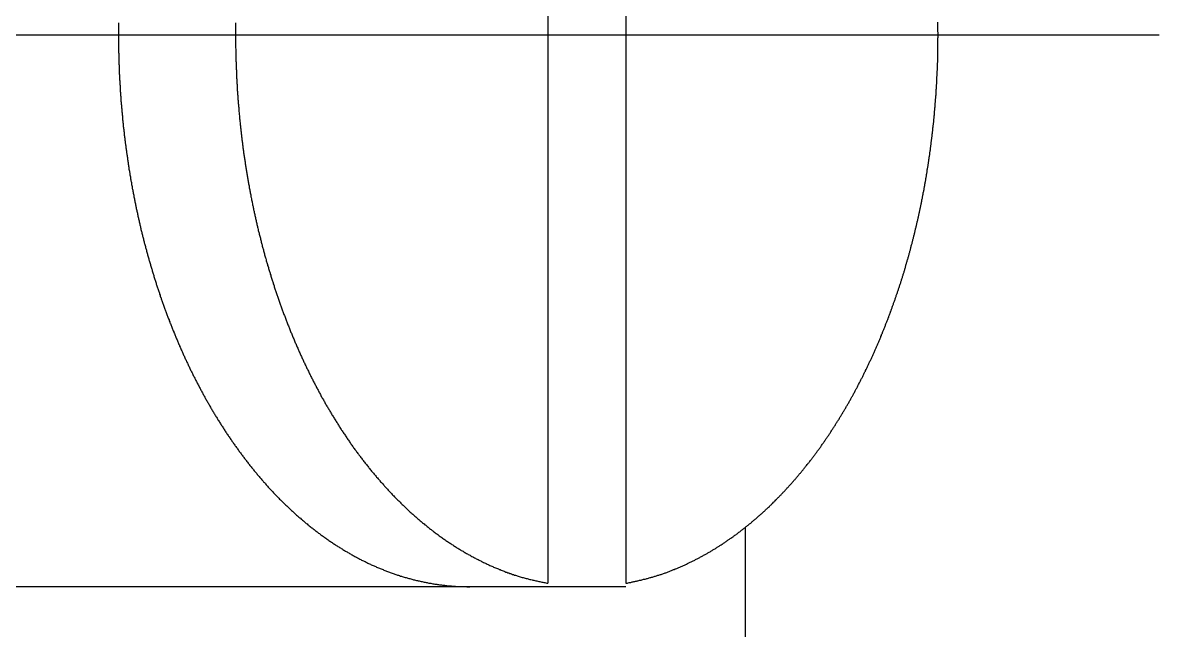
# Model space of a CAD drawing. Extents: x 10 to 127, y 10 to 351.
# Drawn here: x 110.76 to 119, y 205.24 to 209.64 of the extents above; entities that cross this region are included whole.
import ezdxf

# ---------------------------------------------------------------- set-up
doc = ezdxf.new("R2010")
doc.units = 0
doc.linetypes.add('CENTER', pattern=[50.8, 31.75, -6.35, 6.35, -6.35])
doc.layers.get('0').update_dxf_attribs({"linetype": 'CONTINUOUS'})
doc.layers.add('CENTER', color=1, linetype='CENTER')

msp = doc.modelspace()

# ---------------------------------------------------------------- linework, layer by layer
at = {"color": 7, "linetype": 'CONTINUOUS'}
for p, q in [((115.1339, 213.53), (115.1339, 209.555)), ((114.5682, 213.3606), (114.5682, 209.555)), ((114.5682, 209.555), (114.5682, 205.58)), ((115.1339, 209.555), (115.1339, 205.58)), ((116, 203.1997), (116, 205.9859)), ((115.1339, 205.555), (107.1942, 205.555)), ((115.1339, 205.58), (115.1339, 205.58)), ((115.1339, 205.58), (115.1339, 205.58))]:
    msp.add_line(p, q, dxfattribs=at)
at = {"color": 7}
for points in [[(111.458, 209.643, 0), (111.458, 209.636, 0), (111.458, 209.628, 0), (111.458, 209.621, 0), (111.457, 209.614, 0), (111.457, 209.606, 0), (111.457, 209.599, 0), (111.457, 209.592, 0), (111.457, 209.584, 0), (111.457, 209.577, 0), (111.457, 209.57, 0), (111.457, 209.562, 0), (111.457, 209.555, 0)], [(112.306, 209.643, 0), (112.306, 209.636, 0), (112.306, 209.628, 0), (112.306, 209.621, 0), (112.306, 209.614, 0), (112.306, 209.606, 0), (112.306, 209.599, 0), (112.306, 209.592, 0), (112.306, 209.584, 0), (112.306, 209.577, 0), (112.306, 209.57, 0), (112.306, 209.562, 0), (112.305, 209.555, 0)], [(117.397, 209.555, 0), (117.397, 209.561, 0), (117.397, 209.567, 0), (117.397, 209.572, 0), (117.396, 209.578, 0), (117.396, 209.584, 0), (117.396, 209.59, 0), (117.396, 209.596, 0), (117.396, 209.601, 0), (117.396, 209.607, 0), (117.396, 209.613, 0), (117.396, 209.619, 0), (117.396, 209.625, 0), (117.396, 209.631, 0), (117.396, 209.636, 0), (117.396, 209.642, 0), (117.396, 209.648, 0)], [(111.457, 209.555, 0), (111.457, 209.548, 0), (111.457, 209.541, 0), (111.457, 209.534, 0), (111.457, 209.527, 0), (111.457, 209.52, 0), (111.457, 209.513, 0), (111.457, 209.505, 0), (111.457, 209.498, 0), (111.458, 209.491, 0), (111.458, 209.484, 0), (111.458, 209.477, 0), (111.458, 209.47, 0), (111.458, 209.463, 0), (111.458, 209.456, 0), (111.458, 209.449, 0), (111.458, 209.442, 0), (111.458, 209.435, 0), (111.458, 209.428, 0), (111.459, 209.421, 0), (111.459, 209.413, 0), (111.459, 209.406, 0), (111.459, 209.399, 0), (111.459, 209.392, 0), (111.459, 209.385, 0), (111.459, 209.378, 0), (111.46, 209.371, 0), (111.46, 209.364, 0), (111.46, 209.357, 0), (111.46, 209.35, 0), (111.46, 209.343, 0), (111.461, 209.336, 0), (111.461, 209.329, 0), (111.461, 209.321, 0), (111.461, 209.314, 0), (111.462, 209.307, 0), (111.462, 209.3, 0), (111.462, 209.293, 0), (111.463, 209.286, 0), (111.463, 209.279, 0), (111.463, 209.272, 0), (111.464, 209.265, 0), (111.464, 209.258, 0), (111.464, 209.251, 0), (111.465, 209.244, 0), (111.465, 209.237, 0), (111.465, 209.23, 0), (111.466, 209.222, 0), (111.466, 209.215, 0), (111.467, 209.208, 0), (111.467, 209.201, 0), (111.467, 209.194, 0), (111.468, 209.187, 0), (111.468, 209.18, 0), (111.469, 209.173, 0), (111.469, 209.166, 0), (111.469, 209.159, 0), (111.47, 209.152, 0), (111.47, 209.145, 0), (111.471, 209.138, 0), (111.471, 209.131, 0), (111.472, 209.124, 0), (111.472, 209.116, 0), (111.473, 209.109, 0), (111.473, 209.102, 0), (111.474, 209.095, 0), (111.474, 209.088, 0), (111.475, 209.081, 0), (111.475, 209.074, 0), (111.476, 209.067, 0), (111.477, 209.06, 0), (111.477, 209.053, 0), (111.478, 209.046, 0), (111.478, 209.039, 0), (111.479, 209.032, 0), (111.479, 209.025, 0), (111.48, 209.018, 0), (111.481, 209.011, 0), (111.481, 209.004, 0), (111.482, 208.996, 0), (111.483, 208.989, 0), (111.483, 208.982, 0), (111.484, 208.975, 0), (111.485, 208.968, 0), (111.485, 208.961, 0), (111.486, 208.954, 0), (111.487, 208.947, 0), (111.487, 208.94, 0), (111.488, 208.933, 0), (111.489, 208.926, 0), (111.489, 208.919, 0), (111.49, 208.912, 0), (111.491, 208.905, 0), (111.492, 208.898, 0), (111.492, 208.891, 0), (111.493, 208.884, 0), (111.494, 208.877, 0), (111.495, 208.87, 0), (111.495, 208.863, 0), (111.496, 208.856, 0), (111.497, 208.849, 0), (111.498, 208.842, 0), (111.499, 208.834, 0), (111.499, 208.827, 0), (111.5, 208.82, 0), (111.501, 208.813, 0), (111.502, 208.806, 0), (111.503, 208.799, 0), (111.504, 208.792, 0), (111.505, 208.785, 0), (111.505, 208.778, 0), (111.506, 208.771, 0), (111.507, 208.764, 0), (111.508, 208.757, 0), (111.509, 208.75, 0), (111.51, 208.743, 0), (111.511, 208.736, 0), (111.512, 208.729, 0), (111.513, 208.722, 0), (111.514, 208.715, 0), (111.515, 208.708, 0), (111.516, 208.701, 0), (111.517, 208.694, 0), (111.518, 208.687, 0), (111.519, 208.68, 0), (111.52, 208.673, 0), (111.521, 208.666, 0), (111.522, 208.659, 0), (111.523, 208.652, 0), (111.524, 208.645, 0), (111.525, 208.638, 0), (111.526, 208.631, 0), (111.527, 208.624, 0), (111.528, 208.617, 0), (111.529, 208.61, 0), (111.53, 208.603, 0), (111.531, 208.596, 0), (111.532, 208.589, 0), (111.533, 208.582, 0), (111.535, 208.575, 0), (111.536, 208.568, 0), (111.537, 208.561, 0), (111.538, 208.554, 0), (111.539, 208.547, 0), (111.54, 208.54, 0), (111.541, 208.533, 0), (111.543, 208.526, 0), (111.544, 208.519, 0), (111.545, 208.512, 0), (111.546, 208.505, 0), (111.547, 208.498, 0), (111.549, 208.491, 0), (111.55, 208.484, 0), (111.551, 208.477, 0), (111.552, 208.47, 0), (111.554, 208.463, 0), (111.555, 208.456, 0), (111.556, 208.449, 0), (111.557, 208.442, 0), (111.559, 208.436, 0), (111.56, 208.429, 0), (111.561, 208.422, 0), (111.563, 208.415, 0), (111.564, 208.408, 0), (111.565, 208.401, 0), (111.567, 208.394, 0), (111.568, 208.387, 0), (111.569, 208.38, 0), (111.571, 208.373, 0), (111.572, 208.366, 0), (111.573, 208.359, 0), (111.575, 208.352, 0), (111.576, 208.345, 0), (111.578, 208.338, 0), (111.579, 208.331, 0), (111.58, 208.324, 0), (111.582, 208.317, 0), (111.583, 208.31, 0), (111.585, 208.304, 0), (111.586, 208.297, 0), (111.588, 208.29, 0), (111.589, 208.283, 0), (111.591, 208.276, 0), (111.592, 208.269, 0), (111.594, 208.262, 0), (111.595, 208.255, 0), (111.597, 208.248, 0), (111.598, 208.241, 0), (111.6, 208.234, 0), (111.601, 208.227, 0), (111.603, 208.221, 0), (111.604, 208.214, 0), (111.606, 208.207, 0), (111.607, 208.2, 0), (111.609, 208.193, 0), (111.611, 208.186, 0), (111.612, 208.179, 0), (111.614, 208.172, 0), (111.616, 208.165, 0), (111.617, 208.158, 0), (111.619, 208.152, 0), (111.62, 208.145, 0), (111.622, 208.138, 0), (111.624, 208.131, 0), (111.625, 208.124, 0), (111.627, 208.117, 0), (111.629, 208.11, 0), (111.63, 208.103, 0), (111.632, 208.097, 0), (111.634, 208.09, 0), (111.636, 208.083, 0), (111.637, 208.076, 0), (111.639, 208.069, 0), (111.641, 208.062, 0), (111.643, 208.055, 0), (111.644, 208.048, 0), (111.646, 208.042, 0), (111.648, 208.035, 0), (111.65, 208.028, 0), (111.652, 208.021, 0), (111.653, 208.014, 0), (111.655, 208.007, 0), (111.657, 208.001, 0), (111.659, 207.994, 0), (111.661, 207.987, 0), (111.663, 207.98, 0), (111.664, 207.973, 0), (111.666, 207.966, 0), (111.668, 207.96, 0), (111.67, 207.953, 0), (111.672, 207.946, 0), (111.674, 207.939, 0), (111.676, 207.932, 0), (111.678, 207.925, 0), (111.68, 207.919, 0), (111.682, 207.912, 0), (111.684, 207.905, 0), (111.686, 207.898, 0), (111.688, 207.891, 0), (111.689, 207.885, 0), (111.691, 207.878, 0), (111.693, 207.871, 0), (111.695, 207.864, 0), (111.698, 207.858, 0), (111.7, 207.851, 0), (111.702, 207.844, 0), (111.704, 207.837, 0), (111.706, 207.83, 0), (111.708, 207.824, 0), (111.71, 207.817, 0), (111.712, 207.81, 0), (111.714, 207.803, 0), (111.716, 207.797, 0), (111.718, 207.79, 0), (111.72, 207.783, 0), (111.722, 207.776, 0), (111.725, 207.77, 0), (111.727, 207.763, 0), (111.729, 207.756, 0), (111.731, 207.749, 0), (111.733, 207.743, 0), (111.735, 207.736, 0), (111.738, 207.729, 0), (111.74, 207.722, 0), (111.742, 207.716, 0), (111.744, 207.709, 0), (111.746, 207.702, 0), (111.749, 207.696, 0), (111.751, 207.689, 0), (111.753, 207.682, 0), (111.755, 207.675, 0), (111.758, 207.669, 0), (111.76, 207.662, 0), (111.762, 207.655, 0), (111.765, 207.649, 0), (111.767, 207.642, 0), (111.769, 207.635, 0), (111.772, 207.629, 0), (111.774, 207.622, 0), (111.776, 207.615, 0), (111.779, 207.608, 0), (111.781, 207.602, 0), (111.783, 207.595, 0), (111.786, 207.588, 0), (111.788, 207.582, 0), (111.791, 207.575, 0), (111.793, 207.568, 0), (111.795, 207.562, 0), (111.798, 207.555, 0), (111.8, 207.549, 0), (111.803, 207.542, 0), (111.805, 207.535, 0), (111.808, 207.529, 0), (111.81, 207.522, 0), (111.813, 207.515, 0), (111.815, 207.509, 0), (111.818, 207.502, 0), (111.82, 207.496, 0), (111.823, 207.489, 0), (111.825, 207.482, 0), (111.828, 207.476, 0), (111.83, 207.469, 0), (111.833, 207.463, 0), (111.836, 207.456, 0), (111.838, 207.449, 0), (111.841, 207.443, 0), (111.843, 207.436, 0), (111.846, 207.43, 0), (111.849, 207.423, 0), (111.851, 207.416, 0), (111.854, 207.41, 0), (111.857, 207.403, 0), (111.859, 207.397, 0), (111.862, 207.39, 0), (111.865, 207.384, 0), (111.867, 207.377, 0), (111.87, 207.371, 0), (111.873, 207.364, 0), (111.875, 207.357, 0), (111.878, 207.351, 0), (111.881, 207.344, 0), (111.884, 207.338, 0), (111.886, 207.331, 0), (111.889, 207.325, 0), (111.892, 207.318, 0), (111.895, 207.312, 0), (111.898, 207.305, 0), (111.9, 207.299, 0), (111.903, 207.292, 0), (111.906, 207.286, 0), (111.909, 207.279, 0), (111.912, 207.273, 0), (111.915, 207.266, 0), (111.918, 207.26, 0), (111.92, 207.254, 0), (111.923, 207.247, 0), (111.926, 207.241, 0), (111.929, 207.234, 0), (111.932, 207.228, 0), (111.935, 207.221, 0), (111.938, 207.215, 0), (111.941, 207.208, 0), (111.944, 207.202, 0), (111.947, 207.196, 0), (111.95, 207.189, 0), (111.953, 207.183, 0), (111.956, 207.176, 0), (111.959, 207.17, 0), (111.962, 207.164, 0), (111.965, 207.157, 0), (111.968, 207.151, 0), (111.971, 207.144, 0), (111.974, 207.138, 0), (111.977, 207.132, 0), (111.98, 207.125, 0), (111.984, 207.119, 0), (111.987, 207.112, 0), (111.99, 207.106, 0), (111.993, 207.1, 0), (111.996, 207.093, 0), (111.999, 207.087, 0), (112.002, 207.081, 0), (112.006, 207.074, 0), (112.009, 207.068, 0), (112.012, 207.062, 0), (112.015, 207.055, 0), (112.018, 207.049, 0), (112.022, 207.043, 0), (112.025, 207.037, 0), (112.028, 207.03, 0), (112.031, 207.024, 0), (112.035, 207.018, 0), (112.038, 207.011, 0), (112.041, 207.005, 0), (112.044, 206.999, 0), (112.048, 206.993, 0), (112.051, 206.986, 0), (112.054, 206.98, 0), (112.058, 206.974, 0), (112.061, 206.968, 0), (112.065, 206.961, 0), (112.068, 206.955, 0), (112.071, 206.949, 0), (112.075, 206.943, 0), (112.078, 206.937, 0), (112.082, 206.93, 0), (112.085, 206.924, 0), (112.088, 206.918, 0), (112.092, 206.912, 0), (112.095, 206.906, 0), (112.099, 206.9, 0), (112.102, 206.893, 0), (112.106, 206.887, 0), (112.109, 206.881, 0), (112.113, 206.875, 0), (112.116, 206.869, 0), (112.12, 206.863, 0), (112.123, 206.857, 0), (112.127, 206.85, 0), (112.131, 206.844, 0), (112.134, 206.838, 0), (112.138, 206.832, 0), (112.141, 206.826, 0), (112.145, 206.82, 0), (112.149, 206.814, 0), (112.152, 206.808, 0), (112.156, 206.802, 0), (112.16, 206.796, 0), (112.163, 206.79, 0), (112.167, 206.784, 0), (112.171, 206.778, 0), (112.174, 206.771, 0), (112.178, 206.765, 0), (112.182, 206.759, 0), (112.186, 206.753, 0), (112.189, 206.747, 0), (112.193, 206.741, 0), (112.197, 206.735, 0), (112.201, 206.729, 0), (112.204, 206.723, 0), (112.208, 206.718, 0), (112.212, 206.712, 0), (112.216, 206.706, 0), (112.22, 206.7, 0), (112.224, 206.694, 0), (112.228, 206.688, 0), (112.231, 206.682, 0), (112.235, 206.676, 0), (112.239, 206.67, 0), (112.243, 206.664, 0), (112.247, 206.658, 0), (112.251, 206.652, 0), (112.255, 206.647, 0), (112.259, 206.641, 0), (112.263, 206.635, 0), (112.267, 206.629, 0), (112.271, 206.623, 0), (112.275, 206.617, 0), (112.279, 206.611, 0), (112.283, 206.606, 0), (112.287, 206.6, 0), (112.291, 206.594, 0), (112.295, 206.588, 0), (112.299, 206.582, 0), (112.303, 206.577, 0), (112.307, 206.571, 0), (112.311, 206.565, 0), (112.316, 206.559, 0), (112.32, 206.554, 0), (112.324, 206.548, 0), (112.328, 206.542, 0), (112.332, 206.536, 0), (112.336, 206.531, 0), (112.341, 206.525, 0), (112.345, 206.519, 0), (112.349, 206.514, 0), (112.353, 206.508, 0), (112.358, 206.502, 0), (112.362, 206.497, 0), (112.366, 206.491, 0), (112.37, 206.485, 0), (112.375, 206.48, 0), (112.379, 206.474, 0), (112.383, 206.469, 0), (112.388, 206.463, 0), (112.392, 206.457, 0), (112.396, 206.452, 0), (112.401, 206.446, 0), (112.405, 206.441, 0), (112.41, 206.435, 0), (112.414, 206.43, 0), (112.418, 206.424, 0), (112.423, 206.418, 0), (112.427, 206.413, 0), (112.432, 206.407, 0), (112.436, 206.402, 0), (112.441, 206.396, 0), (112.445, 206.391, 0), (112.45, 206.386, 0), (112.454, 206.38, 0), (112.459, 206.375, 0), (112.463, 206.369, 0), (112.468, 206.364, 0), (112.472, 206.358, 0), (112.477, 206.353, 0), (112.481, 206.348, 0), (112.486, 206.342, 0), (112.491, 206.337, 0), (112.495, 206.331, 0), (112.5, 206.326, 0), (112.505, 206.321, 0), (112.509, 206.315, 0), (112.514, 206.31, 0), (112.519, 206.305, 0), (112.523, 206.3, 0), (112.528, 206.294, 0), (112.533, 206.289, 0), (112.538, 206.284, 0), (112.542, 206.278, 0), (112.547, 206.273, 0), (112.552, 206.268, 0), (112.557, 206.263, 0), (112.561, 206.258, 0), (112.566, 206.252, 0), (112.571, 206.247, 0), (112.576, 206.242, 0), (112.581, 206.237, 0), (112.586, 206.232, 0), (112.591, 206.227, 0), (112.595, 206.222, 0), (112.6, 206.216, 0), (112.605, 206.211, 0), (112.61, 206.206, 0), (112.615, 206.201, 0), (112.62, 206.196, 0), (112.625, 206.191, 0), (112.63, 206.186, 0), (112.635, 206.181, 0), (112.64, 206.176, 0), (112.645, 206.171, 0), (112.65, 206.166, 0), (112.655, 206.161, 0), (112.66, 206.156, 0), (112.665, 206.151, 0), (112.67, 206.146, 0), (112.676, 206.141, 0), (112.681, 206.137, 0), (112.686, 206.132, 0), (112.691, 206.127, 0), (112.696, 206.122, 0), (112.701, 206.117, 0), (112.706, 206.112, 0), (112.712, 206.107, 0), (112.717, 206.103, 0), (112.722, 206.098, 0), (112.727, 206.093, 0), (112.733, 206.088, 0), (112.738, 206.084, 0), (112.743, 206.079, 0), (112.748, 206.074, 0), (112.754, 206.069, 0), (112.759, 206.065, 0), (112.764, 206.06, 0), (112.77, 206.055, 0), (112.775, 206.051, 0), (112.78, 206.046, 0), (112.786, 206.042, 0), (112.791, 206.037, 0), (112.797, 206.032, 0), (112.802, 206.028, 0), (112.807, 206.023, 0), (112.813, 206.019, 0), (112.818, 206.014, 0), (112.824, 206.01, 0), (112.829, 206.005, 0), (112.835, 206.001, 0), (112.84, 205.996, 0), (112.846, 205.992, 0), (112.851, 205.987, 0), (112.857, 205.983, 0), (112.862, 205.979, 0), (112.868, 205.974, 0), (112.874, 205.97, 0), (112.879, 205.966, 0), (112.885, 205.961, 0), (112.89, 205.957, 0), (112.896, 205.953, 0), (112.902, 205.948, 0), (112.907, 205.944, 0), (112.913, 205.94, 0), (112.919, 205.936, 0), (112.924, 205.931, 0), (112.93, 205.927, 0), (112.936, 205.923, 0), (112.942, 205.919, 0), (112.947, 205.915, 0), (112.953, 205.911, 0), (112.959, 205.907, 0), (112.965, 205.903, 0), (112.97, 205.899, 0), (112.976, 205.894, 0), (112.982, 205.89, 0), (112.988, 205.886, 0), (112.994, 205.882, 0), (113, 205.878, 0), (113.006, 205.875, 0), (113.011, 205.871, 0), (113.017, 205.867, 0), (113.023, 205.863, 0), (113.029, 205.859, 0), (113.035, 205.855, 0), (113.041, 205.851, 0), (113.047, 205.847, 0), (113.053, 205.844, 0), (113.059, 205.84, 0), (113.065, 205.836, 0), (113.071, 205.832, 0), (113.077, 205.829, 0), (113.083, 205.825, 0), (113.089, 205.821, 0), (113.095, 205.818, 0), (113.101, 205.814, 0), (113.107, 205.81, 0), (113.114, 205.807, 0), (113.12, 205.803, 0), (113.126, 205.8, 0), (113.132, 205.796, 0), (113.138, 205.793, 0), (113.144, 205.789, 0), (113.15, 205.786, 0), (113.157, 205.782, 0), (113.163, 205.779, 0), (113.169, 205.775, 0), (113.175, 205.772, 0), (113.182, 205.769, 0), (113.188, 205.765, 0), (113.194, 205.762, 0), (113.2, 205.759, 0), (113.207, 205.756, 0), (113.213, 205.752, 0), (113.219, 205.749, 0), (113.226, 205.746, 0), (113.232, 205.743, 0), (113.238, 205.74, 0), (113.245, 205.737, 0), (113.251, 205.733, 0), (113.257, 205.73, 0), (113.264, 205.727, 0), (113.27, 205.724, 0), (113.277, 205.721, 0), (113.283, 205.718, 0), (113.289, 205.715, 0), (113.296, 205.712, 0), (113.302, 205.709, 0), (113.309, 205.707, 0), (113.315, 205.704, 0), (113.322, 205.701, 0), (113.328, 205.698, 0), (113.335, 205.695, 0), (113.341, 205.692, 0), (113.348, 205.69, 0), (113.354, 205.687, 0), (113.361, 205.684, 0), (113.367, 205.682, 0), (113.374, 205.679, 0), (113.381, 205.676, 0), (113.387, 205.674, 0), (113.394, 205.671, 0), (113.4, 205.669, 0), (113.407, 205.666, 0), (113.414, 205.664, 0), (113.42, 205.661, 0), (113.427, 205.659, 0), (113.434, 205.656, 0), (113.44, 205.654, 0), (113.447, 205.651, 0), (113.454, 205.649, 0), (113.46, 205.647, 0), (113.467, 205.645, 0), (113.474, 205.642, 0), (113.48, 205.64, 0), (113.487, 205.638, 0), (113.494, 205.636, 0), (113.501, 205.633, 0), (113.507, 205.631, 0), (113.514, 205.629, 0), (113.521, 205.627, 0), (113.528, 205.625, 0), (113.535, 205.623, 0), (113.541, 205.621, 0), (113.548, 205.619, 0), (113.555, 205.617, 0), (113.562, 205.615, 0), (113.569, 205.614, 0), (113.575, 205.612, 0), (113.582, 205.61, 0), (113.589, 205.608, 0), (113.596, 205.606, 0), (113.603, 205.605, 0), (113.61, 205.603, 0), (113.617, 205.601, 0), (113.624, 205.6, 0), (113.63, 205.598, 0), (113.637, 205.597, 0), (113.644, 205.595, 0), (113.651, 205.593, 0), (113.658, 205.592, 0), (113.665, 205.591, 0), (113.672, 205.589, 0), (113.679, 205.588, 0), (113.686, 205.586, 0), (113.693, 205.585, 0), (113.7, 205.584, 0), (113.707, 205.582, 0), (113.714, 205.581, 0), (113.721, 205.58, 0), (113.728, 205.579, 0), (113.735, 205.577, 0), (113.742, 205.576, 0), (113.749, 205.575, 0), (113.756, 205.574, 0), (113.763, 205.573, 0), (113.77, 205.572, 0), (113.777, 205.571, 0), (113.784, 205.57, 0), (113.791, 205.569, 0), (113.798, 205.568, 0), (113.805, 205.567, 0), (113.812, 205.566, 0), (113.819, 205.566, 0), (113.826, 205.565, 0), (113.833, 205.564, 0), (113.84, 205.563, 0), (113.847, 205.562, 0), (113.854, 205.562, 0), (113.861, 205.561, 0), (113.868, 205.561, 0), (113.875, 205.56, 0), (113.882, 205.559, 0), (113.889, 205.559, 0), (113.896, 205.559, 0), (113.903, 205.558, 0), (113.911, 205.558, 0), (113.918, 205.557, 0), (113.925, 205.557, 0), (113.932, 205.557, 0), (113.939, 205.557, 0), (113.946, 205.556, 0), (113.953, 205.556, 0), (113.96, 205.556, 0), (113.967, 205.556, 0), (113.974, 205.556, 0), (113.981, 205.555, 0), (113.988, 205.555, 0), (113.995, 205.555, 0), (114.003, 205.555, 0)], [(112.305, 209.555, 0), (112.306, 209.548, 0), (112.306, 209.54, 0), (112.306, 209.533, 0), (112.306, 209.526, 0), (112.306, 209.518, 0), (112.306, 209.511, 0), (112.306, 209.504, 0), (112.306, 209.496, 0), (112.306, 209.489, 0), (112.306, 209.482, 0), (112.306, 209.474, 0), (112.306, 209.467, 0), (112.306, 209.46, 0), (112.307, 209.452, 0), (112.307, 209.445, 0), (112.307, 209.438, 0), (112.307, 209.43, 0), (112.307, 209.423, 0), (112.307, 209.416, 0), (112.307, 209.408, 0), (112.307, 209.401, 0), (112.308, 209.394, 0), (112.308, 209.386, 0), (112.308, 209.379, 0), (112.308, 209.372, 0), (112.308, 209.364, 0), (112.309, 209.357, 0), (112.309, 209.35, 0), (112.309, 209.342, 0), (112.309, 209.335, 0), (112.31, 209.328, 0), (112.31, 209.32, 0), (112.31, 209.313, 0), (112.31, 209.306, 0), (112.311, 209.298, 0), (112.311, 209.291, 0), (112.311, 209.284, 0), (112.312, 209.277, 0), (112.312, 209.269, 0), (112.312, 209.262, 0), (112.313, 209.255, 0), (112.313, 209.247, 0), (112.313, 209.24, 0), (112.314, 209.233, 0), (112.314, 209.225, 0), (112.315, 209.218, 0), (112.315, 209.211, 0), (112.315, 209.203, 0), (112.316, 209.196, 0), (112.316, 209.189, 0), (112.317, 209.181, 0), (112.317, 209.174, 0), (112.318, 209.167, 0), (112.318, 209.159, 0), (112.318, 209.152, 0), (112.319, 209.145, 0), (112.319, 209.137, 0), (112.32, 209.13, 0), (112.32, 209.123, 0), (112.321, 209.115, 0), (112.321, 209.108, 0), (112.322, 209.101, 0), (112.323, 209.094, 0), (112.323, 209.086, 0), (112.324, 209.079, 0), (112.324, 209.072, 0), (112.325, 209.064, 0), (112.325, 209.057, 0), (112.326, 209.05, 0), (112.326, 209.042, 0), (112.327, 209.035, 0), (112.328, 209.028, 0), (112.328, 209.02, 0), (112.329, 209.013, 0), (112.33, 209.006, 0), (112.33, 208.999, 0), (112.331, 208.991, 0), (112.332, 208.984, 0), (112.332, 208.977, 0), (112.333, 208.969, 0), (112.334, 208.962, 0), (112.334, 208.955, 0), (112.335, 208.947, 0), (112.336, 208.94, 0), (112.336, 208.933, 0), (112.337, 208.926, 0), (112.338, 208.918, 0), (112.339, 208.911, 0), (112.339, 208.904, 0), (112.34, 208.896, 0), (112.341, 208.889, 0), (112.342, 208.882, 0), (112.343, 208.875, 0), (112.343, 208.867, 0), (112.344, 208.86, 0), (112.345, 208.853, 0), (112.346, 208.845, 0), (112.347, 208.838, 0), (112.348, 208.831, 0), (112.348, 208.824, 0), (112.349, 208.816, 0), (112.35, 208.809, 0), (112.351, 208.802, 0), (112.352, 208.794, 0), (112.353, 208.787, 0), (112.354, 208.78, 0), (112.355, 208.773, 0), (112.356, 208.765, 0), (112.356, 208.758, 0), (112.357, 208.751, 0), (112.358, 208.744, 0), (112.359, 208.736, 0), (112.36, 208.729, 0), (112.361, 208.722, 0), (112.362, 208.714, 0), (112.363, 208.707, 0), (112.364, 208.7, 0), (112.365, 208.693, 0), (112.366, 208.685, 0), (112.367, 208.678, 0), (112.368, 208.671, 0), (112.369, 208.664, 0), (112.371, 208.656, 0), (112.372, 208.649, 0), (112.373, 208.642, 0), (112.374, 208.635, 0), (112.375, 208.627, 0), (112.376, 208.62, 0), (112.377, 208.613, 0), (112.378, 208.606, 0), (112.379, 208.598, 0), (112.38, 208.591, 0), (112.382, 208.584, 0), (112.383, 208.577, 0), (112.384, 208.569, 0), (112.385, 208.562, 0), (112.386, 208.555, 0), (112.387, 208.548, 0), (112.389, 208.54, 0), (112.39, 208.533, 0), (112.391, 208.526, 0), (112.392, 208.519, 0), (112.394, 208.512, 0), (112.395, 208.504, 0), (112.396, 208.497, 0), (112.397, 208.49, 0), (112.399, 208.483, 0), (112.4, 208.475, 0), (112.401, 208.468, 0), (112.403, 208.461, 0), (112.404, 208.454, 0), (112.405, 208.447, 0), (112.406, 208.439, 0), (112.408, 208.432, 0), (112.409, 208.425, 0), (112.411, 208.418, 0), (112.412, 208.411, 0), (112.413, 208.403, 0), (112.415, 208.396, 0), (112.416, 208.389, 0), (112.417, 208.382, 0), (112.419, 208.375, 0), (112.42, 208.367, 0), (112.422, 208.36, 0), (112.423, 208.353, 0), (112.425, 208.346, 0), (112.426, 208.339, 0), (112.427, 208.331, 0), (112.429, 208.324, 0), (112.43, 208.317, 0), (112.432, 208.31, 0), (112.433, 208.303, 0), (112.435, 208.296, 0), (112.436, 208.288, 0), (112.438, 208.281, 0), (112.44, 208.274, 0), (112.441, 208.267, 0), (112.443, 208.26, 0), (112.444, 208.253, 0), (112.446, 208.245, 0), (112.447, 208.238, 0), (112.449, 208.231, 0), (112.451, 208.224, 0), (112.452, 208.217, 0), (112.454, 208.21, 0), (112.455, 208.202, 0), (112.457, 208.195, 0), (112.459, 208.188, 0), (112.46, 208.181, 0), (112.462, 208.174, 0), (112.464, 208.167, 0), (112.465, 208.16, 0), (112.467, 208.153, 0), (112.469, 208.145, 0), (112.47, 208.138, 0), (112.472, 208.131, 0), (112.474, 208.124, 0), (112.476, 208.117, 0), (112.477, 208.11, 0), (112.479, 208.103, 0), (112.481, 208.096, 0), (112.483, 208.088, 0), (112.485, 208.081, 0), (112.486, 208.074, 0), (112.488, 208.067, 0), (112.49, 208.06, 0), (112.492, 208.053, 0), (112.494, 208.046, 0), (112.495, 208.039, 0), (112.497, 208.032, 0), (112.499, 208.024, 0), (112.501, 208.017, 0), (112.503, 208.01, 0), (112.505, 208.003, 0), (112.507, 207.996, 0), (112.509, 207.989, 0), (112.511, 207.982, 0), (112.512, 207.975, 0), (112.514, 207.968, 0), (112.516, 207.961, 0), (112.518, 207.954, 0), (112.52, 207.947, 0), (112.522, 207.94, 0), (112.524, 207.933, 0), (112.526, 207.925, 0), (112.528, 207.918, 0), (112.53, 207.911, 0), (112.532, 207.904, 0), (112.534, 207.897, 0), (112.536, 207.89, 0), (112.538, 207.883, 0), (112.541, 207.876, 0), (112.543, 207.869, 0), (112.545, 207.862, 0), (112.547, 207.855, 0), (112.549, 207.848, 0), (112.551, 207.841, 0), (112.553, 207.834, 0), (112.555, 207.827, 0), (112.557, 207.82, 0), (112.56, 207.813, 0), (112.562, 207.806, 0), (112.564, 207.799, 0), (112.566, 207.792, 0), (112.568, 207.785, 0), (112.57, 207.778, 0), (112.573, 207.771, 0), (112.575, 207.764, 0), (112.577, 207.757, 0), (112.579, 207.75, 0), (112.582, 207.743, 0), (112.584, 207.736, 0), (112.586, 207.729, 0), (112.588, 207.722, 0), (112.591, 207.715, 0), (112.593, 207.708, 0), (112.595, 207.701, 0), (112.598, 207.694, 0), (112.6, 207.687, 0), (112.602, 207.68, 0), (112.605, 207.673, 0), (112.607, 207.667, 0), (112.609, 207.66, 0), (112.612, 207.653, 0), (112.614, 207.646, 0), (112.617, 207.639, 0), (112.619, 207.632, 0), (112.621, 207.625, 0), (112.624, 207.618, 0), (112.626, 207.611, 0), (112.629, 207.604, 0), (112.631, 207.597, 0), (112.634, 207.59, 0), (112.636, 207.584, 0), (112.639, 207.577, 0), (112.641, 207.57, 0), (112.644, 207.563, 0), (112.646, 207.556, 0), (112.649, 207.549, 0), (112.651, 207.542, 0), (112.654, 207.535, 0), (112.656, 207.528, 0), (112.659, 207.522, 0), (112.662, 207.515, 0), (112.664, 207.508, 0), (112.667, 207.501, 0), (112.669, 207.494, 0), (112.672, 207.487, 0), (112.675, 207.48, 0), (112.677, 207.474, 0), (112.68, 207.467, 0), (112.683, 207.46, 0), (112.685, 207.453, 0), (112.688, 207.446, 0), (112.691, 207.44, 0), (112.693, 207.433, 0), (112.696, 207.426, 0), (112.699, 207.419, 0), (112.701, 207.412, 0), (112.704, 207.405, 0), (112.707, 207.399, 0), (112.71, 207.392, 0), (112.713, 207.385, 0), (112.715, 207.378, 0), (112.718, 207.372, 0), (112.721, 207.365, 0), (112.724, 207.358, 0), (112.727, 207.351, 0), (112.729, 207.344, 0), (112.732, 207.338, 0), (112.735, 207.331, 0), (112.738, 207.324, 0), (112.741, 207.318, 0), (112.744, 207.311, 0), (112.747, 207.304, 0), (112.75, 207.297, 0), (112.753, 207.291, 0), (112.756, 207.284, 0), (112.759, 207.277, 0), (112.761, 207.27, 0), (112.764, 207.264, 0), (112.767, 207.257, 0), (112.77, 207.25, 0), (112.773, 207.244, 0), (112.776, 207.237, 0), (112.779, 207.23, 0), (112.783, 207.224, 0), (112.786, 207.217, 0), (112.789, 207.21, 0), (112.792, 207.204, 0), (112.795, 207.197, 0), (112.798, 207.19, 0), (112.801, 207.184, 0), (112.804, 207.177, 0), (112.807, 207.17, 0), (112.81, 207.164, 0), (112.814, 207.157, 0), (112.817, 207.151, 0), (112.82, 207.144, 0), (112.823, 207.137, 0), (112.826, 207.131, 0), (112.829, 207.124, 0), (112.833, 207.118, 0), (112.836, 207.111, 0), (112.839, 207.104, 0), (112.842, 207.098, 0), (112.846, 207.091, 0), (112.849, 207.085, 0), (112.852, 207.078, 0), (112.855, 207.072, 0), (112.859, 207.065, 0), (112.862, 207.059, 0), (112.865, 207.052, 0), (112.869, 207.045, 0), (112.872, 207.039, 0), (112.875, 207.032, 0), (112.879, 207.026, 0), (112.882, 207.019, 0), (112.886, 207.013, 0), (112.889, 207.006, 0), (112.892, 207, 0), (112.896, 206.993, 0), (112.899, 206.987, 0), (112.903, 206.981, 0), (112.906, 206.974, 0), (112.91, 206.968, 0), (112.913, 206.961, 0), (112.917, 206.955, 0), (112.92, 206.948, 0), (112.924, 206.942, 0), (112.927, 206.935, 0), (112.931, 206.929, 0), (112.934, 206.923, 0), (112.938, 206.916, 0), (112.942, 206.91, 0), (112.945, 206.903, 0), (112.949, 206.897, 0), (112.952, 206.891, 0), (112.956, 206.884, 0), (112.96, 206.878, 0), (112.963, 206.872, 0), (112.967, 206.865, 0), (112.971, 206.859, 0), (112.974, 206.853, 0), (112.978, 206.846, 0), (112.982, 206.84, 0), (112.985, 206.834, 0), (112.989, 206.827, 0), (112.993, 206.821, 0), (112.997, 206.815, 0), (113, 206.808, 0), (113.004, 206.802, 0), (113.008, 206.796, 0), (113.012, 206.79, 0), (113.016, 206.783, 0), (113.019, 206.777, 0), (113.023, 206.771, 0), (113.027, 206.765, 0), (113.031, 206.758, 0), (113.035, 206.752, 0), (113.039, 206.746, 0), (113.043, 206.74, 0), (113.047, 206.733, 0), (113.051, 206.727, 0), (113.055, 206.721, 0), (113.058, 206.715, 0), (113.062, 206.709, 0), (113.066, 206.703, 0), (113.07, 206.696, 0), (113.074, 206.69, 0), (113.078, 206.684, 0), (113.082, 206.678, 0), (113.086, 206.672, 0), (113.091, 206.666, 0), (113.095, 206.66, 0), (113.099, 206.654, 0), (113.103, 206.648, 0), (113.107, 206.641, 0), (113.111, 206.635, 0), (113.115, 206.629, 0), (113.119, 206.623, 0), (113.123, 206.617, 0), (113.128, 206.611, 0), (113.132, 206.605, 0), (113.136, 206.599, 0), (113.14, 206.593, 0), (113.144, 206.587, 0), (113.149, 206.581, 0), (113.153, 206.575, 0), (113.157, 206.569, 0), (113.161, 206.563, 0), (113.166, 206.557, 0), (113.17, 206.551, 0), (113.174, 206.545, 0), (113.179, 206.539, 0), (113.183, 206.534, 0), (113.187, 206.528, 0), (113.192, 206.522, 0), (113.196, 206.516, 0), (113.2, 206.51, 0), (113.205, 206.504, 0), (113.209, 206.498, 0), (113.214, 206.492, 0), (113.218, 206.487, 0), (113.222, 206.481, 0), (113.227, 206.475, 0), (113.231, 206.469, 0), (113.236, 206.463, 0), (113.24, 206.458, 0), (113.245, 206.452, 0), (113.249, 206.446, 0), (113.254, 206.44, 0), (113.259, 206.434, 0), (113.263, 206.429, 0), (113.268, 206.423, 0), (113.272, 206.417, 0), (113.277, 206.412, 0), (113.281, 206.406, 0), (113.286, 206.4, 0), (113.291, 206.394, 0), (113.295, 206.389, 0), (113.3, 206.383, 0), (113.305, 206.378, 0), (113.309, 206.372, 0), (113.314, 206.366, 0), (113.319, 206.361, 0), (113.324, 206.355, 0), (113.328, 206.349, 0), (113.333, 206.344, 0), (113.338, 206.338, 0), (113.343, 206.333, 0), (113.348, 206.327, 0), (113.352, 206.322, 0), (113.357, 206.316, 0), (113.362, 206.311, 0), (113.367, 206.305, 0), (113.372, 206.3, 0), (113.377, 206.294, 0), (113.382, 206.289, 0), (113.386, 206.283, 0), (113.391, 206.278, 0), (113.396, 206.273, 0), (113.401, 206.267, 0), (113.406, 206.262, 0), (113.411, 206.256, 0), (113.416, 206.251, 0), (113.421, 206.246, 0), (113.426, 206.24, 0), (113.431, 206.235, 0), (113.436, 206.23, 0), (113.441, 206.224, 0), (113.446, 206.219, 0), (113.452, 206.214, 0), (113.457, 206.208, 0), (113.462, 206.203, 0), (113.467, 206.198, 0), (113.472, 206.193, 0), (113.477, 206.188, 0), (113.482, 206.182, 0), (113.488, 206.177, 0), (113.493, 206.172, 0), (113.498, 206.167, 0), (113.503, 206.162, 0), (113.508, 206.157, 0), (113.514, 206.151, 0), (113.519, 206.146, 0), (113.524, 206.141, 0), (113.53, 206.136, 0), (113.535, 206.131, 0), (113.54, 206.126, 0), (113.546, 206.121, 0), (113.551, 206.116, 0), (113.556, 206.111, 0), (113.562, 206.106, 0), (113.567, 206.101, 0), (113.572, 206.096, 0), (113.578, 206.091, 0), (113.583, 206.086, 0), (113.589, 206.081, 0), (113.594, 206.077, 0), (113.6, 206.072, 0), (113.605, 206.067, 0), (113.611, 206.062, 0), (113.616, 206.057, 0), (113.622, 206.052, 0), (113.627, 206.048, 0), (113.633, 206.043, 0), (113.638, 206.038, 0), (113.644, 206.033, 0), (113.65, 206.029, 0), (113.655, 206.024, 0), (113.661, 206.019, 0), (113.667, 206.014, 0), (113.672, 206.01, 0), (113.678, 206.005, 0), (113.684, 206.001, 0), (113.689, 205.996, 0), (113.695, 205.991, 0), (113.701, 205.987, 0), (113.707, 205.982, 0), (113.712, 205.978, 0), (113.718, 205.973, 0), (113.724, 205.969, 0), (113.73, 205.964, 0), (113.735, 205.96, 0), (113.741, 205.955, 0), (113.747, 205.951, 0), (113.753, 205.946, 0), (113.759, 205.942, 0), (113.765, 205.938, 0), (113.771, 205.933, 0), (113.777, 205.929, 0), (113.782, 205.925, 0), (113.788, 205.92, 0), (113.794, 205.916, 0), (113.8, 205.912, 0), (113.806, 205.907, 0), (113.812, 205.903, 0), (113.818, 205.899, 0), (113.824, 205.895, 0), (113.83, 205.891, 0), (113.836, 205.886, 0), (113.842, 205.882, 0), (113.849, 205.878, 0), (113.855, 205.874, 0), (113.861, 205.87, 0), (113.867, 205.866, 0), (113.873, 205.862, 0), (113.879, 205.858, 0), (113.885, 205.854, 0), (113.891, 205.85, 0), (113.898, 205.846, 0), (113.904, 205.842, 0), (113.91, 205.838, 0), (113.916, 205.834, 0), (113.923, 205.831, 0), (113.929, 205.827, 0), (113.935, 205.823, 0), (113.941, 205.819, 0), (113.948, 205.815, 0), (113.954, 205.812, 0), (113.96, 205.808, 0), (113.967, 205.804, 0), (113.973, 205.801, 0), (113.979, 205.797, 0), (113.986, 205.793, 0), (113.992, 205.79, 0), (113.998, 205.786, 0), (114.005, 205.783, 0), (114.011, 205.779, 0), (114.018, 205.775, 0), (114.024, 205.772, 0), (114.031, 205.769, 0), (114.037, 205.765, 0), (114.044, 205.762, 0), (114.05, 205.758, 0), (114.057, 205.755, 0), (114.063, 205.752, 0), (114.07, 205.748, 0), (114.076, 205.745, 0), (114.083, 205.742, 0), (114.089, 205.738, 0), (114.096, 205.735, 0), (114.103, 205.732, 0), (114.109, 205.729, 0), (114.116, 205.726, 0), (114.122, 205.723, 0), (114.129, 205.719, 0), (114.136, 205.716, 0), (114.142, 205.713, 0), (114.149, 205.71, 0), (114.156, 205.707, 0), (114.162, 205.704, 0), (114.169, 205.701, 0), (114.176, 205.698, 0), (114.183, 205.695, 0), (114.189, 205.693, 0), (114.196, 205.69, 0), (114.203, 205.687, 0), (114.21, 205.684, 0), (114.216, 205.681, 0), (114.223, 205.679, 0), (114.23, 205.676, 0), (114.237, 205.673, 0), (114.244, 205.67, 0), (114.251, 205.668, 0), (114.257, 205.665, 0), (114.264, 205.662, 0), (114.271, 205.66, 0), (114.278, 205.657, 0), (114.285, 205.655, 0), (114.292, 205.652, 0), (114.299, 205.65, 0), (114.306, 205.648, 0), (114.313, 205.645, 0), (114.32, 205.643, 0), (114.327, 205.64, 0), (114.334, 205.638, 0), (114.341, 205.636, 0), (114.347, 205.634, 0), (114.354, 205.632, 0), (114.362, 205.629, 0), (114.369, 205.627, 0), (114.376, 205.625, 0), (114.383, 205.623, 0), (114.39, 205.621, 0), (114.397, 205.619, 0), (114.404, 205.618, 0), (114.411, 205.616, 0), (114.418, 205.614, 0), (114.425, 205.612, 0), (114.432, 205.61, 0), (114.439, 205.608, 0), (114.446, 205.607, 0), (114.454, 205.605, 0), (114.461, 205.603, 0), (114.468, 205.602, 0), (114.475, 205.6, 0), (114.482, 205.598, 0), (114.489, 205.597, 0), (114.496, 205.595, 0), (114.504, 205.594, 0), (114.511, 205.592, 0), (114.518, 205.591, 0), (114.525, 205.589, 0), (114.532, 205.588, 0), (114.539, 205.586, 0), (114.547, 205.585, 0), (114.554, 205.583, 0), (114.561, 205.582, 0), (114.568, 205.58, 0)], [(117.056, 207.555, 0), (117.058, 207.56, 0), (117.06, 207.566, 0), (117.061, 207.571, 0), (117.063, 207.577, 0), (117.065, 207.582, 0), (117.067, 207.588, 0), (117.069, 207.593, 0), (117.071, 207.599, 0), (117.073, 207.604, 0), (117.075, 207.61, 0), (117.077, 207.615, 0), (117.079, 207.621, 0), (117.081, 207.626, 0), (117.083, 207.632, 0), (117.085, 207.637, 0), (117.087, 207.643, 0), (117.089, 207.648, 0), (117.091, 207.654, 0), (117.092, 207.659, 0), (117.094, 207.665, 0), (117.096, 207.67, 0), (117.098, 207.676, 0), (117.1, 207.681, 0), (117.102, 207.687, 0), (117.104, 207.692, 0), (117.106, 207.698, 0), (117.107, 207.703, 0), (117.109, 207.709, 0), (117.111, 207.714, 0), (117.113, 207.72, 0), (117.115, 207.725, 0), (117.117, 207.731, 0), (117.118, 207.736, 0), (117.12, 207.742, 0), (117.122, 207.747, 0), (117.124, 207.753, 0), (117.126, 207.758, 0), (117.127, 207.764, 0), (117.129, 207.769, 0), (117.131, 207.775, 0), (117.133, 207.78, 0), (117.134, 207.786, 0), (117.136, 207.791, 0), (117.138, 207.797, 0), (117.139, 207.803, 0), (117.141, 207.808, 0), (117.143, 207.814, 0), (117.145, 207.819, 0), (117.146, 207.825, 0), (117.148, 207.83, 0), (117.15, 207.836, 0), (117.151, 207.841, 0), (117.153, 207.847, 0), (117.155, 207.853, 0), (117.156, 207.858, 0), (117.158, 207.864, 0), (117.16, 207.869, 0), (117.161, 207.875, 0), (117.163, 207.88, 0), (117.164, 207.886, 0), (117.166, 207.892, 0), (117.168, 207.897, 0), (117.169, 207.903, 0), (117.171, 207.908, 0), (117.173, 207.914, 0), (117.174, 207.92, 0), (117.176, 207.925, 0), (117.177, 207.931, 0), (117.179, 207.936, 0), (117.18, 207.942, 0), (117.182, 207.948, 0), (117.184, 207.953, 0), (117.185, 207.959, 0), (117.187, 207.964, 0), (117.188, 207.97, 0), (117.19, 207.976, 0), (117.191, 207.981, 0), (117.193, 207.987, 0), (117.194, 207.992, 0), (117.196, 207.998, 0), (117.197, 208.004, 0), (117.199, 208.009, 0), (117.2, 208.015, 0), (117.202, 208.02, 0), (117.203, 208.026, 0), (117.205, 208.032, 0), (117.206, 208.037, 0), (117.208, 208.043, 0), (117.209, 208.049, 0), (117.211, 208.054, 0), (117.212, 208.06, 0), (117.213, 208.065, 0), (117.215, 208.071, 0), (117.216, 208.077, 0), (117.218, 208.082, 0), (117.219, 208.088, 0), (117.221, 208.094, 0), (117.222, 208.099, 0), (117.223, 208.105, 0), (117.225, 208.11, 0), (117.226, 208.116, 0), (117.228, 208.122, 0), (117.229, 208.127, 0), (117.23, 208.133, 0), (117.232, 208.139, 0), (117.233, 208.144, 0), (117.234, 208.15, 0), (117.236, 208.156, 0), (117.237, 208.161, 0), (117.238, 208.167, 0), (117.24, 208.173, 0), (117.241, 208.178, 0), (117.242, 208.184, 0), (117.244, 208.19, 0), (117.245, 208.195, 0), (117.246, 208.201, 0), (117.248, 208.207, 0), (117.249, 208.212, 0), (117.25, 208.218, 0), (117.252, 208.224, 0), (117.253, 208.229, 0), (117.254, 208.235, 0), (117.255, 208.241, 0), (117.257, 208.246, 0), (117.258, 208.252, 0), (117.259, 208.258, 0), (117.26, 208.263, 0), (117.262, 208.269, 0), (117.263, 208.275, 0), (117.264, 208.28, 0), (117.265, 208.286, 0), (117.266, 208.292, 0), (117.268, 208.297, 0), (117.269, 208.303, 0), (117.27, 208.309, 0), (117.271, 208.314, 0), (117.272, 208.32, 0), (117.274, 208.326, 0), (117.275, 208.331, 0), (117.276, 208.337, 0), (117.277, 208.343, 0), (117.278, 208.349, 0), (117.279, 208.354, 0), (117.28, 208.36, 0), (117.282, 208.366, 0), (117.283, 208.371, 0), (117.284, 208.377, 0), (117.285, 208.383, 0), (117.286, 208.388, 0), (117.287, 208.394, 0), (117.288, 208.4, 0), (117.289, 208.406, 0), (117.29, 208.411, 0), (117.291, 208.417, 0), (117.293, 208.423, 0), (117.294, 208.428, 0), (117.295, 208.434, 0), (117.296, 208.44, 0), (117.297, 208.446, 0), (117.298, 208.451, 0), (117.299, 208.457, 0), (117.3, 208.463, 0), (117.301, 208.468, 0), (117.302, 208.474, 0), (117.303, 208.48, 0), (117.304, 208.486, 0), (117.305, 208.491, 0), (117.306, 208.497, 0), (117.307, 208.503, 0), (117.308, 208.508, 0), (117.309, 208.514, 0), (117.31, 208.52, 0), (117.311, 208.526, 0), (117.312, 208.531, 0), (117.313, 208.537, 0), (117.314, 208.543, 0), (117.315, 208.549, 0), (117.316, 208.554, 0), (117.317, 208.56, 0), (117.318, 208.566, 0), (117.319, 208.572, 0), (117.319, 208.577, 0), (117.32, 208.583, 0), (117.321, 208.589, 0), (117.322, 208.594, 0), (117.323, 208.6, 0), (117.324, 208.606, 0), (117.325, 208.612, 0), (117.326, 208.617, 0), (117.327, 208.623, 0), (117.328, 208.629, 0), (117.328, 208.635, 0), (117.329, 208.64, 0), (117.33, 208.646, 0), (117.331, 208.652, 0), (117.332, 208.658, 0), (117.333, 208.663, 0), (117.333, 208.669, 0), (117.334, 208.675, 0), (117.335, 208.681, 0), (117.336, 208.686, 0), (117.337, 208.692, 0), (117.338, 208.698, 0), (117.338, 208.704, 0), (117.339, 208.709, 0), (117.34, 208.715, 0), (117.341, 208.721, 0), (117.341, 208.727, 0), (117.342, 208.732, 0), (117.343, 208.738, 0), (117.344, 208.744, 0), (117.345, 208.75, 0), (117.345, 208.755, 0), (117.346, 208.761, 0), (117.347, 208.767, 0), (117.348, 208.773, 0), (117.348, 208.779, 0), (117.349, 208.784, 0), (117.35, 208.79, 0), (117.35, 208.796, 0), (117.351, 208.802, 0), (117.352, 208.807, 0), (117.352, 208.813, 0), (117.353, 208.819, 0), (117.354, 208.825, 0), (117.355, 208.83, 0), (117.355, 208.836, 0), (117.356, 208.842, 0), (117.357, 208.848, 0), (117.357, 208.854, 0), (117.358, 208.859, 0), (117.359, 208.865, 0), (117.359, 208.871, 0), (117.36, 208.877, 0), (117.36, 208.882, 0), (117.361, 208.888, 0), (117.362, 208.894, 0), (117.362, 208.9, 0), (117.363, 208.906, 0), (117.363, 208.911, 0), (117.364, 208.917, 0), (117.365, 208.923, 0), (117.365, 208.929, 0), (117.366, 208.934, 0), (117.366, 208.94, 0), (117.367, 208.946, 0), (117.368, 208.952, 0), (117.368, 208.958, 0), (117.369, 208.963, 0), (117.369, 208.969, 0), (117.37, 208.975, 0), (117.37, 208.981, 0), (117.371, 208.986, 0), (117.371, 208.992, 0), (117.372, 208.998, 0), (117.372, 209.004, 0), (117.373, 209.01, 0), (117.373, 209.015, 0), (117.374, 209.021, 0), (117.374, 209.027, 0), (117.375, 209.033, 0), (117.375, 209.039, 0), (117.376, 209.044, 0), (117.376, 209.05, 0), (117.377, 209.056, 0), (117.377, 209.062, 0), (117.378, 209.068, 0), (117.378, 209.073, 0), (117.379, 209.079, 0), (117.379, 209.085, 0), (117.379, 209.091, 0), (117.38, 209.096, 0), (117.38, 209.102, 0), (117.381, 209.108, 0), (117.381, 209.114, 0), (117.382, 209.12, 0), (117.382, 209.125, 0), (117.382, 209.131, 0), (117.383, 209.137, 0), (117.383, 209.143, 0), (117.383, 209.149, 0), (117.384, 209.154, 0), (117.384, 209.16, 0), (117.385, 209.166, 0), (117.385, 209.172, 0), (117.385, 209.178, 0), (117.386, 209.183, 0), (117.386, 209.189, 0), (117.386, 209.195, 0), (117.387, 209.201, 0), (117.387, 209.207, 0), (117.387, 209.212, 0), (117.388, 209.218, 0), (117.388, 209.224, 0), (117.388, 209.23, 0), (117.389, 209.236, 0), (117.389, 209.241, 0), (117.389, 209.247, 0), (117.389, 209.253, 0), (117.39, 209.259, 0), (117.39, 209.265, 0), (117.39, 209.27, 0), (117.391, 209.276, 0), (117.391, 209.282, 0), (117.391, 209.288, 0), (117.391, 209.294, 0), (117.392, 209.299, 0), (117.392, 209.305, 0), (117.392, 209.311, 0), (117.392, 209.317, 0), (117.392, 209.323, 0), (117.393, 209.328, 0), (117.393, 209.334, 0), (117.393, 209.34, 0), (117.393, 209.346, 0), (117.393, 209.352, 0), (117.394, 209.358, 0), (117.394, 209.363, 0), (117.394, 209.369, 0), (117.394, 209.375, 0), (117.394, 209.381, 0), (117.394, 209.387, 0), (117.395, 209.392, 0), (117.395, 209.398, 0), (117.395, 209.404, 0), (117.395, 209.41, 0), (117.395, 209.416, 0), (117.395, 209.421, 0), (117.395, 209.427, 0), (117.395, 209.433, 0), (117.395, 209.439, 0), (117.396, 209.445, 0), (117.396, 209.45, 0), (117.396, 209.456, 0), (117.396, 209.462, 0), (117.396, 209.468, 0), (117.396, 209.474, 0), (117.396, 209.479, 0), (117.396, 209.485, 0), (117.396, 209.491, 0), (117.396, 209.497, 0), (117.396, 209.503, 0), (117.396, 209.509, 0), (117.396, 209.514, 0), (117.396, 209.52, 0), (117.396, 209.526, 0), (117.396, 209.532, 0), (117.397, 209.538, 0), (117.397, 209.543, 0), (117.397, 209.549, 0), (117.397, 209.555, 0)], [(115.134, 205.58, 0), (115.14, 205.581, 0), (115.146, 205.582, 0), (115.152, 205.584, 0), (115.157, 205.585, 0), (115.163, 205.586, 0), (115.169, 205.587, 0), (115.175, 205.589, 0), (115.181, 205.59, 0), (115.187, 205.591, 0), (115.193, 205.592, 0), (115.199, 205.594, 0), (115.205, 205.595, 0), (115.21, 205.596, 0), (115.216, 205.598, 0), (115.222, 205.599, 0), (115.228, 205.6, 0), (115.234, 205.602, 0), (115.24, 205.603, 0), (115.246, 205.604, 0), (115.251, 205.606, 0), (115.257, 205.607, 0), (115.263, 205.609, 0), (115.269, 205.61, 0), (115.275, 205.611, 0), (115.281, 205.613, 0), (115.286, 205.614, 0), (115.292, 205.616, 0), (115.298, 205.617, 0), (115.304, 205.619, 0), (115.31, 205.621, 0), (115.315, 205.622, 0), (115.321, 205.624, 0), (115.327, 205.625, 0), (115.333, 205.627, 0), (115.339, 205.629, 0), (115.344, 205.631, 0), (115.35, 205.632, 0), (115.356, 205.634, 0), (115.362, 205.636, 0), (115.367, 205.638, 0), (115.373, 205.64, 0), (115.379, 205.642, 0), (115.384, 205.643, 0), (115.39, 205.645, 0), (115.396, 205.647, 0), (115.401, 205.649, 0), (115.407, 205.651, 0), (115.413, 205.653, 0), (115.418, 205.655, 0), (115.424, 205.657, 0), (115.43, 205.659, 0), (115.435, 205.662, 0), (115.441, 205.664, 0), (115.447, 205.666, 0), (115.452, 205.668, 0), (115.458, 205.67, 0), (115.464, 205.672, 0), (115.469, 205.675, 0), (115.475, 205.677, 0), (115.48, 205.679, 0), (115.486, 205.681, 0), (115.491, 205.684, 0), (115.497, 205.686, 0), (115.503, 205.688, 0), (115.508, 205.691, 0), (115.514, 205.693, 0), (115.519, 205.695, 0), (115.525, 205.698, 0), (115.53, 205.7, 0), (115.536, 205.703, 0), (115.541, 205.705, 0), (115.547, 205.707, 0), (115.552, 205.71, 0), (115.558, 205.712, 0), (115.563, 205.715, 0), (115.569, 205.717, 0), (115.574, 205.72, 0), (115.58, 205.723, 0), (115.585, 205.725, 0), (115.59, 205.728, 0), (115.596, 205.73, 0), (115.601, 205.733, 0), (115.607, 205.735, 0), (115.612, 205.738, 0), (115.617, 205.741, 0), (115.623, 205.743, 0), (115.628, 205.746, 0), (115.634, 205.749, 0), (115.639, 205.752, 0), (115.644, 205.754, 0), (115.65, 205.757, 0), (115.655, 205.76, 0), (115.66, 205.763, 0), (115.666, 205.765, 0), (115.671, 205.768, 0), (115.676, 205.771, 0), (115.682, 205.774, 0), (115.687, 205.777, 0), (115.692, 205.78, 0), (115.697, 205.783, 0), (115.703, 205.786, 0), (115.708, 205.788, 0), (115.713, 205.791, 0), (115.718, 205.794, 0), (115.724, 205.797, 0), (115.729, 205.8, 0), (115.734, 205.803, 0), (115.739, 205.806, 0), (115.744, 205.809, 0), (115.75, 205.812, 0), (115.755, 205.816, 0), (115.76, 205.819, 0), (115.765, 205.822, 0), (115.77, 205.825, 0), (115.775, 205.828, 0), (115.781, 205.831, 0), (115.786, 205.834, 0), (115.791, 205.837, 0), (115.796, 205.841, 0), (115.801, 205.844, 0), (115.806, 205.847, 0), (115.811, 205.85, 0), (115.816, 205.854, 0), (115.821, 205.857, 0), (115.826, 205.86, 0), (115.831, 205.863, 0), (115.836, 205.867, 0), (115.841, 205.87, 0), (115.846, 205.873, 0), (115.851, 205.877, 0), (115.856, 205.88, 0), (115.861, 205.883, 0), (115.866, 205.887, 0), (115.871, 205.89, 0), (115.876, 205.894, 0), (115.881, 205.897, 0), (115.886, 205.901, 0), (115.891, 205.904, 0), (115.896, 205.907, 0), (115.901, 205.911, 0), (115.906, 205.914, 0), (115.911, 205.918, 0), (115.915, 205.921, 0), (115.92, 205.925, 0), (115.925, 205.929, 0), (115.93, 205.932, 0), (115.935, 205.936, 0), (115.94, 205.939, 0), (115.945, 205.943, 0), (115.949, 205.946, 0), (115.954, 205.95, 0), (115.959, 205.954, 0), (115.964, 205.957, 0), (115.968, 205.961, 0), (115.973, 205.965, 0), (115.978, 205.968, 0), (115.983, 205.972, 0), (115.987, 205.976, 0), (115.992, 205.979, 0), (115.997, 205.983, 0), (116.002, 205.987, 0), (116.006, 205.991, 0), (116.011, 205.994, 0), (116.016, 205.998, 0), (116.02, 206.002, 0), (116.025, 206.006, 0), (116.03, 206.01, 0), (116.034, 206.013, 0), (116.039, 206.017, 0), (116.044, 206.021, 0), (116.048, 206.025, 0), (116.053, 206.029, 0), (116.057, 206.033, 0), (116.062, 206.037, 0), (116.067, 206.041, 0), (116.071, 206.044, 0), (116.076, 206.048, 0), (116.08, 206.052, 0), (116.085, 206.056, 0), (116.089, 206.06, 0), (116.094, 206.064, 0), (116.098, 206.068, 0), (116.103, 206.072, 0), (116.107, 206.076, 0), (116.112, 206.08, 0), (116.116, 206.084, 0), (116.121, 206.088, 0), (116.125, 206.092, 0), (116.13, 206.096, 0), (116.134, 206.1, 0), (116.139, 206.104, 0), (116.143, 206.108, 0), (116.147, 206.113, 0), (116.152, 206.117, 0), (116.156, 206.121, 0), (116.161, 206.125, 0), (116.165, 206.129, 0), (116.169, 206.133, 0), (116.174, 206.137, 0), (116.178, 206.141, 0), (116.182, 206.146, 0), (116.187, 206.15, 0), (116.191, 206.154, 0), (116.195, 206.158, 0), (116.2, 206.162, 0), (116.204, 206.167, 0), (116.208, 206.171, 0), (116.212, 206.175, 0), (116.217, 206.179, 0), (116.221, 206.184, 0), (116.225, 206.188, 0), (116.229, 206.192, 0), (116.234, 206.196, 0), (116.238, 206.201, 0), (116.242, 206.205, 0), (116.246, 206.209, 0), (116.25, 206.214, 0), (116.255, 206.218, 0), (116.259, 206.222, 0), (116.263, 206.227, 0), (116.267, 206.231, 0), (116.271, 206.235, 0), (116.275, 206.24, 0), (116.28, 206.244, 0), (116.284, 206.248, 0), (116.288, 206.253, 0), (116.292, 206.257, 0), (116.296, 206.262, 0), (116.3, 206.266, 0), (116.304, 206.271, 0), (116.308, 206.275, 0), (116.312, 206.279, 0), (116.316, 206.284, 0), (116.32, 206.288, 0), (116.324, 206.293, 0), (116.328, 206.297, 0), (116.332, 206.302, 0), (116.336, 206.306, 0), (116.34, 206.311, 0), (116.344, 206.315, 0), (116.348, 206.32, 0), (116.352, 206.324, 0), (116.356, 206.329, 0), (116.36, 206.333, 0), (116.364, 206.338, 0), (116.368, 206.343, 0), (116.372, 206.347, 0), (116.376, 206.352, 0), (116.38, 206.356, 0), (116.383, 206.361, 0), (116.387, 206.366, 0), (116.391, 206.37, 0), (116.395, 206.375, 0), (116.399, 206.379, 0), (116.403, 206.384, 0), (116.407, 206.389, 0), (116.41, 206.393, 0), (116.414, 206.398, 0), (116.418, 206.403, 0), (116.422, 206.407, 0), (116.426, 206.412, 0), (116.429, 206.417, 0), (116.433, 206.421, 0), (116.437, 206.426, 0), (116.441, 206.431, 0), (116.444, 206.435, 0), (116.448, 206.44, 0), (116.452, 206.445, 0), (116.456, 206.45, 0), (116.459, 206.454, 0), (116.463, 206.459, 0), (116.467, 206.464, 0), (116.47, 206.469, 0), (116.474, 206.473, 0), (116.478, 206.478, 0), (116.481, 206.483, 0), (116.485, 206.488, 0), (116.489, 206.492, 0), (116.492, 206.497, 0), (116.496, 206.502, 0), (116.499, 206.507, 0), (116.503, 206.512, 0), (116.507, 206.517, 0), (116.51, 206.521, 0), (116.514, 206.526, 0), (116.517, 206.531, 0), (116.521, 206.536, 0), (116.524, 206.541, 0), (116.528, 206.546, 0), (116.532, 206.55, 0), (116.535, 206.555, 0), (116.539, 206.56, 0), (116.542, 206.565, 0), (116.546, 206.57, 0), (116.549, 206.575, 0), (116.553, 206.58, 0), (116.556, 206.585, 0), (116.56, 206.59, 0), (116.563, 206.595, 0), (116.566, 206.599, 0), (116.57, 206.604, 0), (116.573, 206.609, 0), (116.577, 206.614, 0), (116.58, 206.619, 0), (116.584, 206.624, 0), (116.587, 206.629, 0), (116.59, 206.634, 0), (116.594, 206.639, 0), (116.597, 206.644, 0), (116.6, 206.649, 0), (116.604, 206.654, 0), (116.607, 206.659, 0), (116.61, 206.664, 0), (116.614, 206.669, 0), (116.617, 206.674, 0), (116.62, 206.679, 0), (116.624, 206.684, 0), (116.627, 206.689, 0), (116.63, 206.694, 0), (116.634, 206.699, 0), (116.637, 206.704, 0), (116.64, 206.709, 0), (116.643, 206.714, 0), (116.647, 206.719, 0), (116.65, 206.725, 0), (116.653, 206.73, 0), (116.656, 206.735, 0), (116.659, 206.74, 0), (116.663, 206.745, 0), (116.666, 206.75, 0), (116.669, 206.755, 0), (116.672, 206.76, 0), (116.675, 206.765, 0), (116.679, 206.77, 0), (116.682, 206.776, 0), (116.685, 206.781, 0), (116.688, 206.786, 0), (116.691, 206.791, 0), (116.694, 206.796, 0), (116.697, 206.801, 0), (116.7, 206.806, 0), (116.704, 206.811, 0), (116.707, 206.817, 0), (116.71, 206.822, 0), (116.713, 206.827, 0), (116.716, 206.832, 0), (116.719, 206.837, 0), (116.722, 206.843, 0), (116.725, 206.848, 0), (116.728, 206.853, 0), (116.731, 206.858, 0), (116.734, 206.863, 0), (116.737, 206.869, 0), (116.74, 206.874, 0), (116.743, 206.879, 0), (116.746, 206.884, 0), (116.749, 206.889, 0), (116.752, 206.895, 0), (116.755, 206.9, 0), (116.758, 206.905, 0), (116.761, 206.91, 0), (116.764, 206.916, 0), (116.767, 206.921, 0), (116.77, 206.926, 0), (116.773, 206.931, 0), (116.776, 206.937, 0), (116.778, 206.942, 0), (116.781, 206.947, 0), (116.784, 206.952, 0), (116.787, 206.958, 0), (116.79, 206.963, 0), (116.793, 206.968, 0), (116.796, 206.974, 0), (116.798, 206.979, 0), (116.801, 206.984, 0), (116.804, 206.99, 0), (116.807, 206.995, 0), (116.81, 207, 0), (116.813, 207.005, 0), (116.815, 207.011, 0), (116.818, 207.016, 0), (116.821, 207.021, 0), (116.824, 207.027, 0), (116.826, 207.032, 0), (116.829, 207.037, 0), (116.832, 207.043, 0), (116.835, 207.048, 0), (116.837, 207.054, 0), (116.84, 207.059, 0), (116.843, 207.064, 0), (116.846, 207.07, 0), (116.848, 207.075, 0), (116.851, 207.08, 0), (116.854, 207.086, 0), (116.856, 207.091, 0), (116.859, 207.096, 0), (116.862, 207.102, 0), (116.864, 207.107, 0), (116.867, 207.113, 0), (116.87, 207.118, 0), (116.872, 207.123, 0), (116.875, 207.129, 0), (116.878, 207.134, 0), (116.88, 207.14, 0), (116.883, 207.145, 0), (116.885, 207.151, 0), (116.888, 207.156, 0), (116.891, 207.161, 0), (116.893, 207.167, 0), (116.896, 207.172, 0), (116.898, 207.178, 0), (116.901, 207.183, 0), (116.903, 207.189, 0), (116.906, 207.194, 0), (116.909, 207.2, 0), (116.911, 207.205, 0), (116.914, 207.21, 0), (116.916, 207.216, 0), (116.919, 207.221, 0), (116.921, 207.227, 0), (116.924, 207.232, 0), (116.926, 207.238, 0), (116.929, 207.243, 0), (116.931, 207.249, 0), (116.933, 207.254, 0), (116.936, 207.26, 0), (116.938, 207.265, 0), (116.941, 207.271, 0), (116.943, 207.276, 0), (116.946, 207.282, 0), (116.948, 207.287, 0), (116.95, 207.293, 0), (116.953, 207.298, 0), (116.955, 207.304, 0), (116.958, 207.309, 0), (116.96, 207.315, 0), (116.962, 207.32, 0), (116.965, 207.326, 0), (116.967, 207.331, 0), (116.969, 207.337, 0), (116.972, 207.342, 0), (116.974, 207.348, 0), (116.976, 207.354, 0), (116.979, 207.359, 0), (116.981, 207.365, 0), (116.983, 207.37, 0), (116.986, 207.376, 0), (116.988, 207.381, 0), (116.99, 207.387, 0), (116.993, 207.392, 0), (116.995, 207.398, 0), (116.997, 207.404, 0), (116.999, 207.409, 0), (117.001, 207.415, 0), (117.004, 207.42, 0), (117.006, 207.426, 0), (117.008, 207.432, 0), (117.01, 207.437, 0), (117.013, 207.443, 0), (117.015, 207.448, 0), (117.017, 207.454, 0), (117.019, 207.46, 0), (117.021, 207.465, 0), (117.023, 207.471, 0), (117.026, 207.476, 0), (117.028, 207.482, 0), (117.03, 207.488, 0), (117.032, 207.493, 0), (117.034, 207.499, 0), (117.036, 207.504, 0), (117.039, 207.51, 0), (117.041, 207.516, 0), (117.043, 207.521, 0), (117.045, 207.527, 0), (117.047, 207.533, 0), (117.049, 207.538, 0), (117.051, 207.544, 0), (117.053, 207.549, 0), (117.056, 207.555, 0)]]:
    msp.add_polyline3d(points, dxfattribs=at)
at = {"layer": 'CENTER', "color": 1, "linetype": 'CENTER'}
msp.add_line((102.5258, 209.555), (119, 209.555), dxfattribs=at)

doc.saveas('drawing.dxf')
